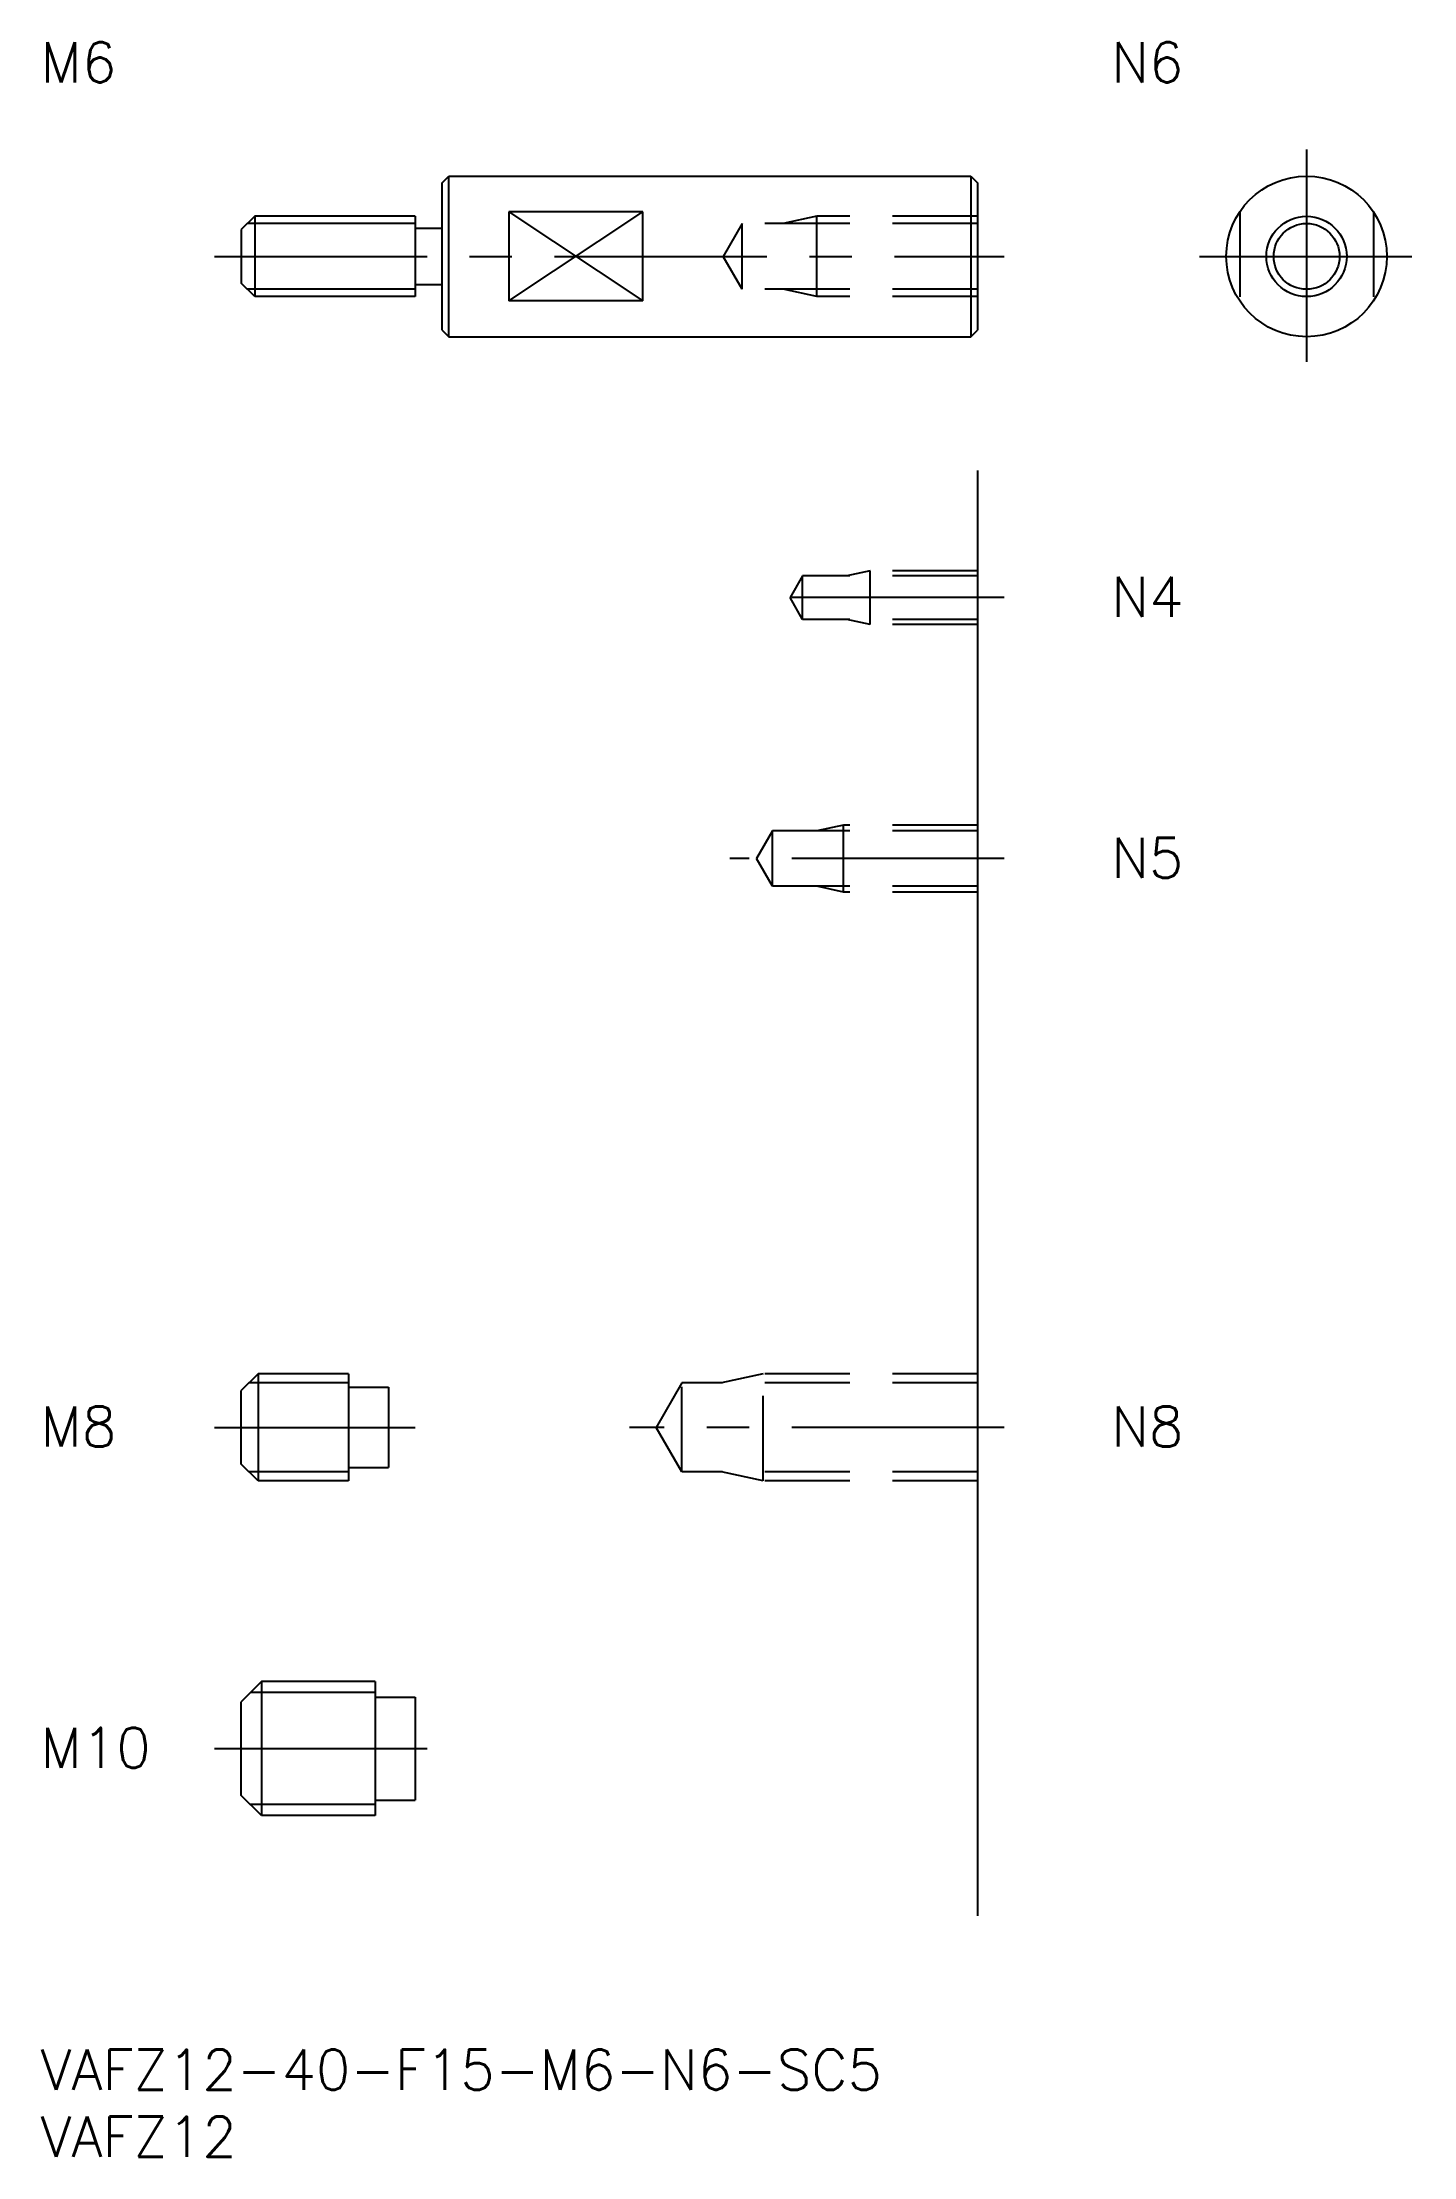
# Model space of a CAD drawing. Extents: x 0 to 103, y -8 to 150.
import ezdxf

# ---------------------------------------------------------------- set-up
doc = ezdxf.new("R2010")
doc.units = 0
doc.header["$LTSCALE"] = 0.5
doc.linetypes.add('CENTER', pattern=[50.8, 31.75, -6.35, 6.35, -6.35])
doc.linetypes.add('DASHED', pattern=[19.05, 12.7, -6.35])
for name, color, linetype in [('MSM_CENTER', 1, 'CENTER'), ('MSM_CONTINUOUS', 7, 'CONTINUOUS'), ('MSM_DASHED', 4, 'DASHED'), ('MSM_NARROW', 5, 'CONTINUOUS'), ('MSM_PART_NUMBER', 7, 'CONTINUOUS')]:
    doc.layers.add(name, color=color, linetype=linetype)
doc.styles.get("Standard").update_dxf_attribs({"font": 'txt.shx', "height": 1, "bigfont": 'bigfont.shx'})

# ---------------------------------------------------------------- blocks, each defined once
blk = doc.blocks.new('*U8')
at = {"layer": 'MSM_PART_NUMBER'}
blk.add_text('VAFZ12-40-F15-M6-N6-SC5', height=3, dxfattribs=at).set_placement((0, -3))
blk = doc.blocks.new('*U9')
at = {"layer": 'MSM_PART_NUMBER'}
blk.add_text('VAFZ12', height=3, dxfattribs=at).set_placement((0, -8))
blk = doc.blocks.new('*U10')
at = {"layer": 'MSM_PART_NUMBER'}
blk.add_text('N8', height=3, dxfattribs=at).set_placement((80, 45.06))
blk = doc.blocks.new('*U11')
at = {"layer": 'MSM_PART_NUMBER'}
blk.add_text('N5', height=3, dxfattribs=at).set_placement((80, 87.56))
blk = doc.blocks.new('*U12')
at = {"layer": 'MSM_PART_NUMBER'}
blk.add_text('N4', height=3, dxfattribs=at).set_placement((80, 107.06))
blk = doc.blocks.new('*U13')
at = {"layer": 'MSM_PART_NUMBER'}
blk.add_text('M10', height=3, dxfattribs=at).set_placement((0, 21.06))
blk = doc.blocks.new('*U14')
at = {"layer": 'MSM_PART_NUMBER'}
blk.add_text('M8', height=3, dxfattribs=at).set_placement((0, 45.06))
blk = doc.blocks.new('*U15')
at = {"layer": 'MSM_PART_NUMBER'}
blk.add_text('M6', height=3, dxfattribs=at).set_placement((0, 147))
blk = doc.blocks.new('*U16')
at = {"layer": 'MSM_PART_NUMBER'}
blk.add_text('N6', height=3, rotation=360, dxfattribs=at).set_placement((80, 147))

msp = doc.modelspace()

# ---------------------------------------------------------------- linework, layer by layer
at = {"layer": 'MSM_CENTER'}
for p, q in [((94.6, 142), (94.6, 126)), ((13, 134), (72, 134)), ((86.6, 134), (102.6, 134)), ((72, 108.5), (54, 108.5)), ((72, 89), (51.5, 89)), ((13, 46.5), (28, 46.5)), ((72, 46.5), (44, 46.5)), ((13, 22.5), (30, 22.5))]:
    msp.add_line(p, q, dxfattribs=at)
at = {"layer": 'MSM_CONTINUOUS'}
for p, q in [((30, 139.5), (30.5, 140)), ((30, 128.5), (30, 139.5)), ((30.5, 140), (69.5, 140)), ((30.5, 128), (30.5, 140)), ((69.5, 140), (69.5, 128)), ((69.5, 140), (70, 139.5)), ((70, 139.5), (70, 128.5)), ((16, 137), (15, 136)), ((15, 136), (15, 132)), ((28, 137), (16, 137)), ((16, 137), (16, 131)), ((28, 137), (28, 131)), ((28, 136.1), (30, 136.1)), ((45, 137.32), (35, 137.32)), ((35, 137.32), (35, 130.68)), ((45, 130.68), (45, 137.32)), ((16, 131), (15, 132)), ((28, 131.9), (30, 131.9)), ((28, 131), (16, 131)), ((45, 130.68), (35, 130.68)), ((30, 128.5), (30.5, 128)), ((30.5, 128), (69.5, 128)), ((69.5, 128), (70, 128.5)), ((70, 118), (70, 10)), ((16.25, 50.5), (15, 49.25)), ((15, 43.75), (15, 49.25)), ((23, 50.5), (16.25, 50.5)), ((16.25, 50.5), (16.25, 42.5)), ((23, 50.5), (23, 42.5)), ((23, 49.5), (26, 49.5)), ((26, 49.5), (26, 43.5)), ((16.25, 42.5), (15, 43.75)), ((23, 43.5), (26, 43.5)), ((23, 42.5), (16.25, 42.5)), ((16.5, 27.5), (15, 26)), ((25, 27.5), (16.5, 27.5)), ((16.5, 27.5), (16.5, 17.5)), ((25, 27.5), (25, 17.5)), ((15, 19), (15, 26)), ((25, 26.35), (28, 26.35)), ((28, 26.35), (28, 18.65)), ((16.5, 17.5), (15, 19)), ((25, 17.5), (16.5, 17.5)), ((25, 18.65), (28, 18.65))]:
    msp.add_line(p, q, dxfattribs=at)
for radius in [6, 2.46]:
    msp.add_circle((94.6, 134), radius, dxfattribs=at)
at = {"layer": 'MSM_DASHED'}
for p, q in [((52.42, 136.46), (51, 134)), ((70, 136.46), (52.42, 136.46)), ((52.42, 131.54), (52.42, 136.46)), ((58, 137), (55.5, 136.46)), ((70, 137), (58, 137)), ((58, 131), (58, 137)), ((89.6, 137.32), (89.6, 130.68)), ((99.6, 137.32), (99.6, 130.68)), ((52.42, 131.54), (51, 134)), ((70, 131.54), (52.42, 131.54)), ((58, 131), (55.5, 131.54)), ((70, 131), (58, 131)), ((56.94, 110.12), (56, 108.5)), ((70, 110.12), (56.94, 110.12)), ((56.94, 106.88), (56.94, 110.12)), ((62, 110.5), (60.25, 110.12)), ((70, 110.5), (62, 110.5)), ((62, 106.5), (62, 110.5)), ((56.94, 106.88), (56, 108.5)), ((70, 106.88), (56.94, 106.88)), ((62, 106.5), (60.25, 106.88)), ((70, 106.5), (62, 106.5)), ((54.69, 91.07), (53.5, 89)), ((70, 91.07), (54.69, 91.07)), ((54.69, 86.93), (54.69, 91.07)), ((60, 91.5), (58, 91.07)), ((70, 91.5), (60, 91.5)), ((60, 86.5), (60, 91.5)), ((54.69, 86.93), (53.5, 89)), ((70, 86.93), (54.69, 86.93)), ((60, 86.5), (58, 86.93)), ((70, 86.5), (60, 86.5)), ((47.92, 49.82), (46, 46.5)), ((47.92, 43.18), (47.92, 49.82)), ((70, 49.82), (47.92, 49.82)), ((54, 50.5), (50.87, 49.82)), ((54, 42.5), (54, 50.5)), ((70, 50.5), (54, 50.5)), ((47.92, 43.18), (46, 46.5)), ((70, 43.18), (47.92, 43.18)), ((54, 42.5), (50.87, 43.18)), ((70, 42.5), (54, 42.5))]:
    msp.add_line(p, q, dxfattribs=at)
at = {"layer": 'MSM_NARROW'}
for p, q in [((28, 136.46), (15.46, 136.46)), ((35, 137.32), (45, 130.68)), ((35, 130.68), (45, 137.32)), ((28, 131.54), (15.46, 131.54)), ((23, 49.82), (15.57, 49.82)), ((23, 43.18), (15.57, 43.18)), ((25, 26.69), (15.69, 26.69)), ((25, 18.31), (15.69, 18.31))]:
    msp.add_line(p, q, dxfattribs=at)
msp.add_circle((94.6, 134), 3, dxfattribs=at)

# ---------------------------------------------------------------- block references
at = {"layer": 'MSM_CONTINUOUS'}
for name in ['*U15', '*U16', '*U12', '*U11', '*U14', '*U10', '*U13', '*U8', '*U9']:
    msp.add_blockref(name, (0, 0), dxfattribs=at)

doc.saveas('drawing.dxf')
